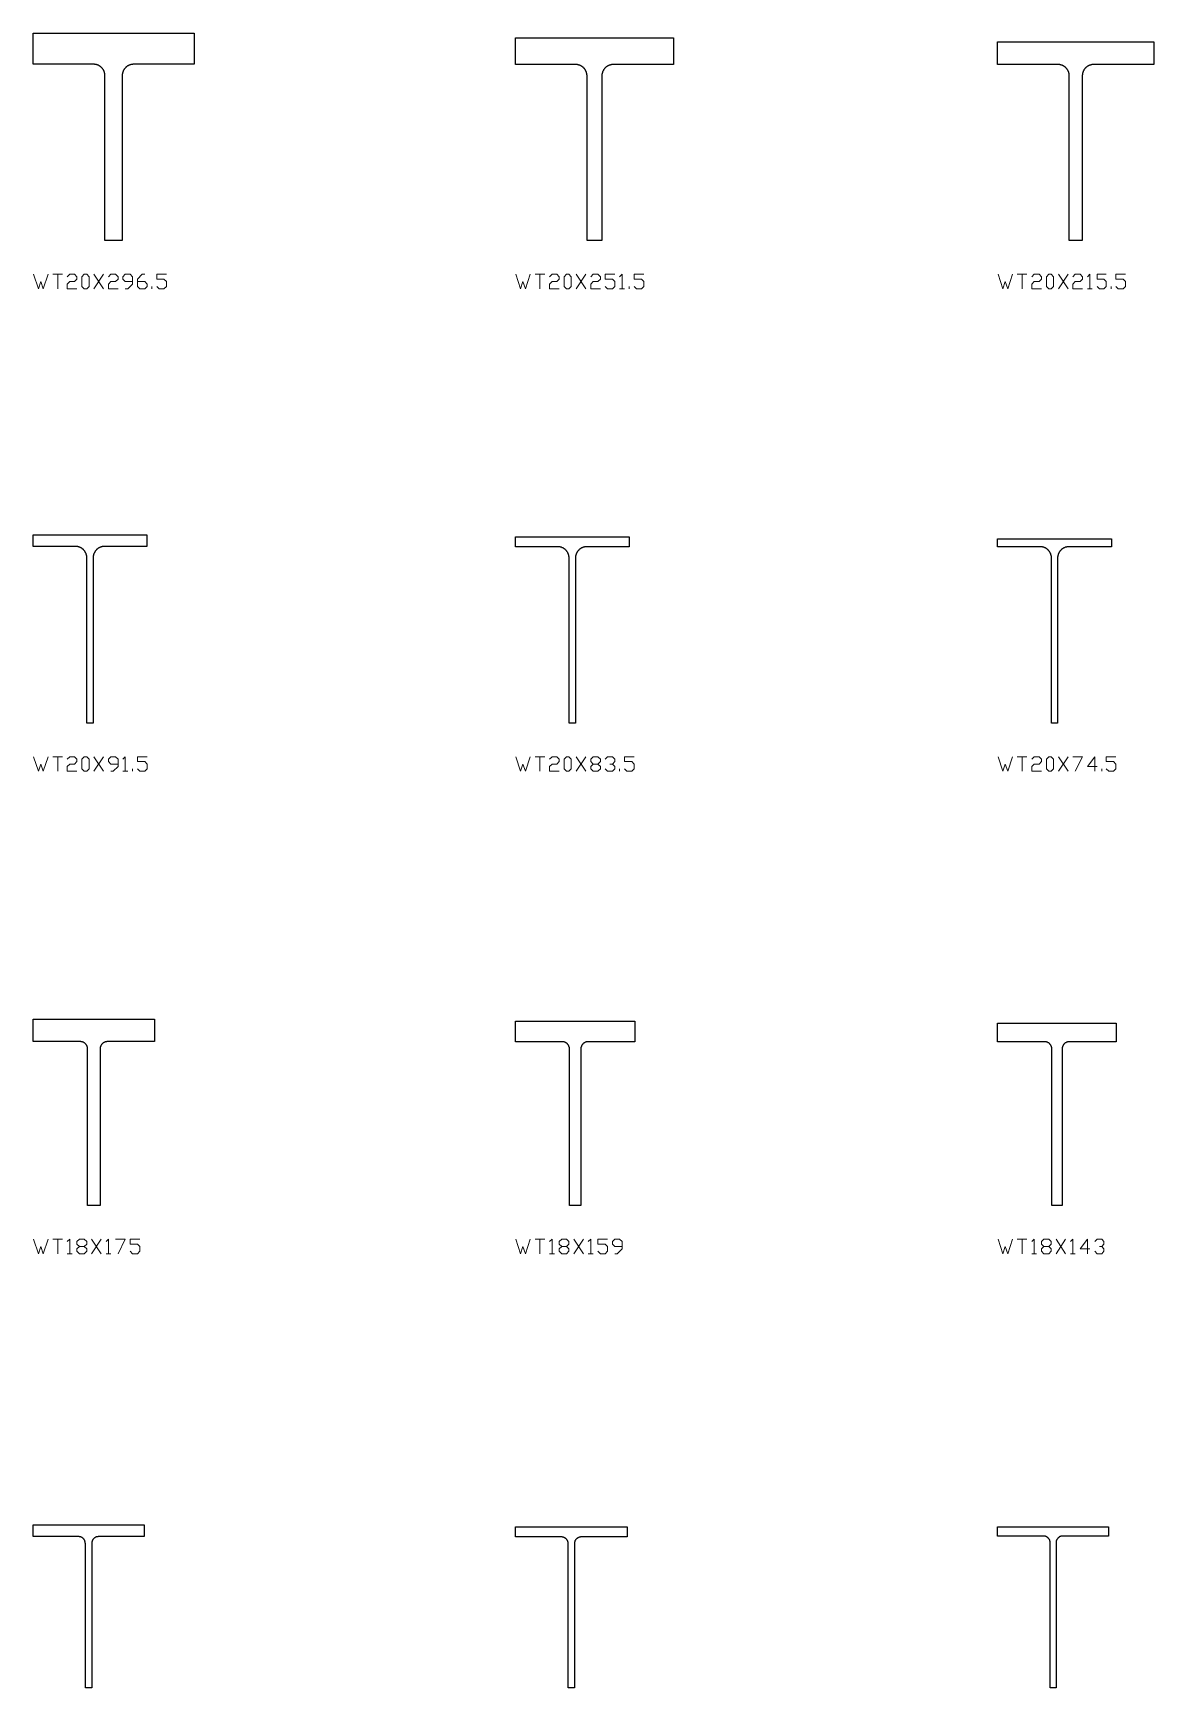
# Model space of a CAD drawing. Header units: inches. Extents: x 0 to 967, y -705 to 22.
# Drawn here: x 350 to 466.2, y -150 to 21.5 of the extents above; entities that cross this region are included whole.
import ezdxf

# ---------------------------------------------------------------- set-up
doc = ezdxf.new("R2010")
doc.units = ezdxf.units.IN
doc.header["$MEASUREMENT"] = 0
doc.layers.add('AISC_STEEL', color=7, linetype='Continuous')

msp = doc.modelspace()

# ---------------------------------------------------------------- linework, layer by layer
at = {"color": 3, "lineweight": 0}
for p, q in [((352.05, -3.5), (353.05, -3.5)), ((352.55, -3.5), (352.55, -5.01)), ((356.31, -5.01), (357.31, -3.5)), ((356.31, -3.5), (357.31, -5.01)), ((362.32, -5.01), (362.32, -4.76)), ((402.04, -3.5), (403.05, -3.5)), ((402.55, -3.5), (402.55, -5.01)), ((406.3, -5.01), (407.3, -3.5)), ((406.3, -3.5), (407.3, -5.01)), ((410.81, -5.01), (411.31, -5.01)), ((411.81, -5.01), (411.81, -4.76)), ((452.04, -3.5), (453.04, -3.5)), ((452.54, -3.5), (452.54, -5.01)), ((456.3, -5.01), (457.3, -3.5)), ((456.3, -3.5), (457.3, -5.01)), ((459.3, -5.01), (459.8, -5.01)), ((461.76, -5.01), (461.76, -4.76)), ((352.05, -53.5), (353.05, -53.5)), ((352.55, -53.5), (352.55, -55)), ((356.31, -55), (357.31, -53.5)), ((356.31, -53.5), (357.31, -55)), ((360.31, -55), (360.31, -54.75)), ((402.04, -53.5), (403.05, -53.5)), ((402.55, -53.5), (402.55, -55)), ((406.3, -55), (407.3, -53.5)), ((406.3, -53.5), (407.3, -55)), ((408.06, -54.25), (408.56, -54.25)), ((410.81, -55), (410.81, -54.75)), ((452.04, -53.5), (453.04, -53.5)), ((452.54, -53.5), (452.54, -55)), ((456.3, -55), (457.3, -53.5)), ((456.3, -53.5), (457.3, -55)), ((460.81, -55), (460.81, -54.75)), ((359.31, -55), (359.81, -55)), ((352.05, -103.49), (353.05, -103.49)), ((352.55, -103.49), (352.55, -105)), ((354.8, -104.25), (355.3, -104.25)), ((356.06, -105), (357.06, -103.49)), ((356.06, -103.49), (357.06, -105)), ((402.04, -103.49), (403.05, -103.49)), ((402.55, -103.49), (402.55, -105)), ((404.8, -104.25), (405.3, -104.25)), ((406.05, -105), (407.05, -103.49)), ((406.05, -103.49), (407.05, -105)), ((452.04, -103.49), (453.04, -103.49)), ((452.54, -103.49), (452.54, -105)), ((454.8, -104.25), (455.3, -104.25)), ((456.05, -105), (457.05, -103.49)), ((456.05, -103.49), (457.05, -105)), ((353.55, -105), (354.05, -105)), ((357.56, -105), (358.06, -105)), ((403.55, -105), (404.05, -105)), ((407.55, -105), (408.06, -105)), ((453.54, -105), (454.04, -105)), ((457.55, -105), (458.05, -105))]:
    msp.add_line(p, q, dxfattribs=at)
for points in [[(350.04, -3.5), (350.55, -5.01), (350.8, -4.25), (351.05, -5.01), (351.55, -3.5)], [(353.55, -3.75), (353.8, -3.5), (354.3, -3.5), (354.55, -3.75), (354.55, -4), (354.3, -4.25), (353.8, -4.25), (353.55, -4.51), (353.55, -5.01), (354.55, -5.01)], [(357.81, -3.75), (358.06, -3.5), (358.56, -3.5), (358.81, -3.75), (358.81, -4), (358.56, -4.25), (358.06, -4.25), (357.81, -4.51), (357.81, -5.01), (358.81, -5.01)], [(359.56, -5.01), (359.81, -5.01), (360.31, -4.51), (360.31, -3.75), (360.06, -3.5), (359.56, -3.5), (359.31, -3.75), (359.31, -4), (359.56, -4.25), (360.31, -4.25)], [(360.82, -4.25), (361.57, -4.25), (361.82, -4.51), (361.82, -4.76), (361.57, -5.01), (361.07, -5.01), (360.82, -4.76), (360.82, -4), (361.32, -3.5), (361.57, -3.5)], [(362.82, -4.76), (363.07, -5.01), (363.57, -5.01), (363.82, -4.76), (363.82, -4.25), (363.57, -4), (362.82, -4), (362.82, -3.5), (363.82, -3.5)], [(400.04, -3.5), (400.54, -5.01), (400.79, -4.25), (401.04, -5.01), (401.54, -3.5)], [(403.55, -3.75), (403.8, -3.5), (404.3, -3.5), (404.55, -3.75), (404.55, -4), (404.3, -4.25), (403.8, -4.25), (403.55, -4.51), (403.55, -5.01), (404.55, -5.01)], [(407.81, -3.75), (408.06, -3.5), (408.56, -3.5), (408.81, -3.75), (408.81, -4), (408.56, -4.25), (408.06, -4.25), (407.81, -4.51), (407.81, -5.01), (408.81, -5.01)], [(409.31, -4.76), (409.56, -5.01), (410.06, -5.01), (410.31, -4.76), (410.31, -4.25), (410.06, -4), (409.31, -4), (409.31, -3.5), (410.31, -3.5)], [(410.81, -3.75), (411.06, -3.5), (411.06, -5.01)], [(412.31, -4.76), (412.56, -5.01), (413.07, -5.01), (413.32, -4.76), (413.32, -4.25), (413.07, -4), (412.31, -4), (412.31, -3.5), (413.32, -3.5)], [(450.04, -3.5), (450.54, -5.01), (450.79, -4.25), (451.04, -5.01), (451.54, -3.5)], [(453.54, -3.75), (453.79, -3.5), (454.29, -3.5), (454.54, -3.75), (454.54, -4), (454.29, -4.25), (453.79, -4.25), (453.54, -4.51), (453.54, -5.01), (454.54, -5.01)], [(457.8, -3.75), (458.05, -3.5), (458.55, -3.5), (458.8, -3.75), (458.8, -4), (458.55, -4.25), (458.05, -4.25), (457.8, -4.51), (457.8, -5.01), (458.8, -5.01)], [(459.3, -3.75), (459.55, -3.5), (459.55, -5.01)], [(460.31, -4.76), (460.56, -5.01), (461.01, -5.01), (461.26, -4.76), (461.26, -4.25), (461.01, -4), (460.31, -4), (460.31, -3.5), (461.26, -3.5)], [(462.26, -4.76), (462.51, -5.01), (463.01, -5.01), (463.26, -4.76), (463.26, -4.25), (463.01, -4), (462.26, -4), (462.26, -3.5), (463.26, -3.5)], [(350.04, -53.5), (350.55, -55), (350.8, -54.25), (351.05, -55), (351.55, -53.5)], [(353.55, -53.75), (353.8, -53.5), (354.3, -53.5), (354.55, -53.75), (354.55, -54), (354.3, -54.25), (353.8, -54.25), (353.55, -54.5), (353.55, -55), (354.55, -55)], [(358.06, -55), (358.31, -55), (358.81, -54.5), (358.81, -53.75), (358.56, -53.5), (358.06, -53.5), (357.81, -53.75), (357.81, -54), (358.06, -54.25), (358.81, -54.25)], [(359.31, -53.75), (359.56, -53.5), (359.56, -55)], [(360.82, -54.75), (361.07, -55), (361.57, -55), (361.82, -54.75), (361.82, -54.25), (361.57, -54), (360.82, -54), (360.82, -53.5), (361.82, -53.5)], [(400.04, -53.5), (400.54, -55), (400.79, -54.25), (401.04, -55), (401.54, -53.5)], [(403.55, -53.75), (403.8, -53.5), (404.3, -53.5), (404.55, -53.75), (404.55, -54), (404.3, -54.25), (403.8, -54.25), (403.55, -54.5), (403.55, -55), (404.55, -55)], [(409.31, -53.75), (409.56, -53.5), (410.06, -53.5), (410.31, -53.75), (410.31, -54), (410.06, -54.25)], [(409.81, -54.25), (410.06, -54.25), (410.31, -54.5), (410.31, -54.75), (410.06, -55), (409.56, -55), (409.31, -54.75)], [(411.31, -54.75), (411.56, -55), (412.06, -55), (412.31, -54.75), (412.31, -54.25), (412.06, -54), (411.31, -54), (411.31, -53.5), (412.31, -53.5)], [(450.04, -53.5), (450.54, -55), (450.79, -54.25), (451.04, -55), (451.54, -53.5)], [(453.54, -53.75), (453.79, -53.5), (454.29, -53.5), (454.54, -53.75), (454.54, -54), (454.29, -54.25), (453.79, -54.25), (453.54, -54.5), (453.54, -55), (454.54, -55)], [(457.8, -53.5), (458.8, -53.5), (458.05, -55)], [(460.31, -54.5), (459.3, -54.5), (460.06, -53.5), (460.06, -55)], [(461.26, -54.75), (461.51, -55), (462.01, -55), (462.26, -54.75), (462.26, -54.25), (462.01, -54), (461.26, -54), (461.26, -53.5), (462.26, -53.5)], [(350.04, -103.49), (350.55, -105), (350.8, -104.25), (351.05, -105), (351.55, -103.49)], [(353.55, -103.75), (353.8, -103.49), (353.8, -105)], [(357.56, -103.75), (357.81, -103.49), (357.81, -105)], [(358.56, -103.49), (359.56, -103.49), (358.81, -105)], [(360.06, -104.75), (360.31, -105), (360.82, -105), (361.07, -104.75), (361.07, -104.25), (360.82, -104), (360.06, -104), (360.06, -103.49), (361.07, -103.49)], [(400.04, -103.49), (400.54, -105), (400.79, -104.25), (401.04, -105), (401.54, -103.49)], [(403.55, -103.75), (403.8, -103.49), (403.8, -105)], [(407.55, -103.75), (407.81, -103.49), (407.81, -105)], [(408.56, -104.75), (408.81, -105), (409.31, -105), (409.56, -104.75), (409.56, -104.25), (409.31, -104), (408.56, -104), (408.56, -103.49), (409.56, -103.49)], [(410.31, -105), (410.56, -105), (411.06, -104.5), (411.06, -103.75), (410.81, -103.49), (410.31, -103.49), (410.06, -103.75), (410.06, -104), (410.31, -104.25), (411.06, -104.25)], [(450.04, -103.49), (450.54, -105), (450.79, -104.25), (451.04, -105), (451.54, -103.49)], [(453.54, -103.75), (453.79, -103.49), (453.79, -105)], [(457.55, -103.75), (457.8, -103.49), (457.8, -105)], [(459.55, -104.5), (458.55, -104.5), (459.3, -103.49), (459.3, -105)], [(460.06, -103.75), (460.31, -103.49), (460.81, -103.49), (461.01, -103.75), (461.01, -104), (460.81, -104.25)], [(460.56, -104.25), (460.81, -104.25), (461.01, -104.5), (461.01, -104.75), (460.81, -105), (460.31, -105), (460.06, -104.75)]]:
    msp.add_lwpolyline(points, dxfattribs=at)
for points in [[(355.3, -5.01), (355.3, -5.01), (355.56, -5.01), (355.81, -4.76), (355.81, -3.75), (355.56, -3.5), (355.3, -3.5), (355.05, -3.75), (355.05, -4.76)], [(405.3, -5.01), (405.3, -5.01), (405.55, -5.01), (405.8, -4.76), (405.8, -3.75), (405.55, -3.5), (405.3, -3.5), (405.05, -3.75), (405.05, -4.76)], [(455.3, -5.01), (455.3, -5.01), (455.55, -5.01), (455.8, -4.76), (455.8, -3.75), (455.55, -3.5), (455.3, -3.5), (455.05, -3.75), (455.05, -4.76)], [(355.3, -55), (355.3, -55), (355.56, -55), (355.81, -54.75), (355.81, -53.75), (355.56, -53.5), (355.3, -53.5), (355.05, -53.75), (355.05, -54.75)], [(405.3, -55), (405.3, -55), (405.55, -55), (405.8, -54.75), (405.8, -53.75), (405.55, -53.5), (405.3, -53.5), (405.05, -53.75), (405.05, -54.75)], [(408.56, -54.25), (408.81, -54.5), (408.81, -54.75), (408.56, -55), (408.06, -55), (407.81, -54.75), (407.81, -54.5), (408.06, -54.25), (407.81, -54), (407.81, -53.75), (408.06, -53.5), (408.56, -53.5), (408.81, -53.75), (408.81, -54)], [(455.3, -55), (455.3, -55), (455.55, -55), (455.8, -54.75), (455.8, -53.75), (455.55, -53.5), (455.3, -53.5), (455.05, -53.75), (455.05, -54.75)], [(355.3, -104.25), (355.56, -104.5), (355.56, -104.75), (355.3, -105), (354.8, -105), (354.55, -104.75), (354.55, -104.5), (354.8, -104.25), (354.55, -104), (354.55, -103.75), (354.8, -103.49), (355.3, -103.49), (355.56, -103.75), (355.56, -104)], [(405.3, -104.25), (405.55, -104.5), (405.55, -104.75), (405.3, -105), (404.8, -105), (404.55, -104.75), (404.55, -104.5), (404.8, -104.25), (404.55, -104), (404.55, -103.75), (404.8, -103.49), (405.3, -103.49), (405.55, -103.75), (405.55, -104)], [(455.3, -104.25), (455.55, -104.5), (455.55, -104.75), (455.3, -105), (454.8, -105), (454.54, -104.75), (454.54, -104.5), (454.8, -104.25), (454.54, -104), (454.54, -103.75), (454.8, -103.49), (455.3, -103.49), (455.55, -103.75), (455.55, -104)]]:
    msp.add_lwpolyline(points, close=True, dxfattribs=at)
at = {"layer": 'AISC_STEEL'}
for points in [[(366.7, 21.5), (366.7, 18.27), (360.43, 18.27), (360.4, 18.27), (360.37, 18.27), (360.34, 18.27), (360.31, 18.26), (360.28, 18.26), (360.25, 18.26), (360.22, 18.25), (360.19, 18.25), (360.16, 18.24), (360.13, 18.23), (360.1, 18.22), (360.07, 18.22), (360.04, 18.21), (360.02, 18.2), (359.99, 18.19), (359.96, 18.17), (359.93, 18.16), (359.91, 18.15), (359.88, 18.14), (359.85, 18.12), (359.83, 18.11), (359.8, 18.09), (359.78, 18.08), (359.75, 18.06), (359.73, 18.04), (359.7, 18.02), (359.68, 18), (359.66, 17.99), (359.63, 17.97), (359.61, 17.95), (359.59, 17.92), (359.57, 17.9), (359.55, 17.88), (359.53, 17.86), (359.51, 17.84), (359.49, 17.81), (359.47, 17.79), (359.46, 17.76), (359.44, 17.74), (359.42, 17.71), (359.41, 17.69), (359.39, 17.66), (359.38, 17.64), (359.37, 17.61), (359.35, 17.58), (359.34, 17.56), (359.33, 17.53), (359.32, 17.5), (359.31, 17.47), (359.3, 17.44), (359.29, 17.41), (359.28, 17.39), (359.28, 17.36), (359.27, 17.33), (359.26, 17.3), (359.26, 17.27), (359.25, 17.24), (359.25, 17.21), (359.25, 17.18), (359.25, 17.15), (359.25, 17.12), (359.25, 17.09), (359.25, 0), (358.35, 0), (357.45, 0), (357.45, 17.09), (357.45, 17.12), (357.45, 17.15), (357.45, 17.18), (357.45, 17.21), (357.45, 17.24), (357.44, 17.27), (357.44, 17.3), (357.43, 17.33), (357.42, 17.36), (357.42, 17.39), (357.41, 17.41), (357.4, 17.44), (357.39, 17.47), (357.38, 17.5), (357.37, 17.53), (357.36, 17.56), (357.35, 17.58), (357.33, 17.61), (357.32, 17.64), (357.31, 17.66), (357.29, 17.69), (357.28, 17.71), (357.26, 17.74), (357.24, 17.76), (357.23, 17.79), (357.21, 17.81), (357.19, 17.84), (357.17, 17.86), (357.15, 17.88), (357.13, 17.9), (357.11, 17.92), (357.09, 17.95), (357.07, 17.97), (357.04, 17.99), (357.02, 18), (357, 18.02), (356.97, 18.04), (356.95, 18.06), (356.92, 18.08), (356.9, 18.09), (356.87, 18.11), (356.85, 18.12), (356.82, 18.14), (356.79, 18.15), (356.77, 18.16), (356.74, 18.17), (356.71, 18.19), (356.68, 18.2), (356.66, 18.21), (356.63, 18.22), (356.6, 18.22), (356.57, 18.23), (356.54, 18.24), (356.51, 18.25), (356.48, 18.25), (356.45, 18.26), (356.42, 18.26), (356.39, 18.26), (356.36, 18.27), (356.33, 18.27), (356.3, 18.27), (356.27, 18.27), (350, 18.27), (350, 21.5), (358.35, 21.5)], [(416.4, 21), (416.4, 18.24), (410.15, 18.24), (410.12, 18.24), (410.09, 18.24), (410.06, 18.24), (410.03, 18.23), (410, 18.23), (409.97, 18.23), (409.94, 18.22), (409.91, 18.22), (409.88, 18.21), (409.85, 18.2), (409.83, 18.19), (409.8, 18.19), (409.77, 18.18), (409.74, 18.17), (409.71, 18.16), (409.68, 18.14), (409.66, 18.13), (409.63, 18.12), (409.6, 18.11), (409.58, 18.09), (409.55, 18.08), (409.53, 18.06), (409.5, 18.05), (409.48, 18.03), (409.45, 18.01), (409.43, 17.99), (409.4, 17.97), (409.38, 17.96), (409.36, 17.94), (409.34, 17.92), (409.32, 17.89), (409.29, 17.87), (409.27, 17.85), (409.25, 17.83), (409.24, 17.81), (409.22, 17.78), (409.2, 17.76), (409.18, 17.73), (409.16, 17.71), (409.15, 17.68), (409.13, 17.66), (409.12, 17.63), (409.1, 17.61), (409.09, 17.58), (409.08, 17.55), (409.07, 17.53), (409.05, 17.5), (409.04, 17.47), (409.03, 17.44), (409.02, 17.41), (409.02, 17.38), (409.01, 17.36), (409, 17.33), (408.99, 17.3), (408.99, 17.27), (408.98, 17.24), (408.98, 17.21), (408.98, 17.18), (408.97, 17.15), (408.97, 17.12), (408.97, 17.09), (408.97, 17.06), (408.97, 0), (408.2, 0), (407.43, 0), (407.43, 17.06), (407.43, 17.09), (407.43, 17.12), (407.43, 17.15), (407.42, 17.18), (407.42, 17.21), (407.42, 17.24), (407.41, 17.27), (407.41, 17.3), (407.4, 17.33), (407.39, 17.36), (407.38, 17.38), (407.38, 17.41), (407.37, 17.44), (407.36, 17.47), (407.35, 17.5), (407.33, 17.53), (407.32, 17.55), (407.31, 17.58), (407.3, 17.61), (407.28, 17.63), (407.27, 17.66), (407.25, 17.68), (407.24, 17.71), (407.22, 17.73), (407.2, 17.76), (407.18, 17.78), (407.16, 17.81), (407.15, 17.83), (407.13, 17.85), (407.11, 17.87), (407.08, 17.89), (407.06, 17.92), (407.04, 17.94), (407.02, 17.96), (407, 17.97), (406.97, 17.99), (406.95, 18.01), (406.92, 18.03), (406.9, 18.05), (406.87, 18.06), (406.85, 18.08), (406.82, 18.09), (406.8, 18.11), (406.77, 18.12), (406.74, 18.13), (406.72, 18.14), (406.69, 18.16), (406.66, 18.17), (406.63, 18.18), (406.6, 18.19), (406.57, 18.19), (406.55, 18.2), (406.52, 18.21), (406.49, 18.22), (406.46, 18.22), (406.43, 18.23), (406.4, 18.23), (406.37, 18.23), (406.34, 18.24), (406.31, 18.24), (406.28, 18.24), (406.25, 18.24), (400, 18.24), (400, 21), (408.2, 21)], [(466.2, 20.6), (466.2, 18.24), (459.95, 18.24), (459.92, 18.24), (459.89, 18.24), (459.86, 18.24), (459.83, 18.23), (459.8, 18.23), (459.77, 18.23), (459.74, 18.22), (459.71, 18.22), (459.68, 18.21), (459.65, 18.2), (459.63, 18.19), (459.6, 18.19), (459.57, 18.18), (459.54, 18.17), (459.51, 18.16), (459.48, 18.14), (459.46, 18.13), (459.43, 18.12), (459.4, 18.11), (459.38, 18.09), (459.35, 18.08), (459.33, 18.06), (459.3, 18.05), (459.28, 18.03), (459.25, 18.01), (459.23, 17.99), (459.2, 17.97), (459.18, 17.96), (459.16, 17.94), (459.14, 17.92), (459.12, 17.89), (459.09, 17.87), (459.07, 17.85), (459.05, 17.83), (459.04, 17.81), (459.02, 17.78), (459, 17.76), (458.98, 17.73), (458.96, 17.71), (458.95, 17.68), (458.93, 17.66), (458.92, 17.63), (458.9, 17.61), (458.89, 17.58), (458.88, 17.55), (458.87, 17.53), (458.85, 17.5), (458.84, 17.47), (458.83, 17.44), (458.82, 17.41), (458.82, 17.38), (458.81, 17.36), (458.8, 17.33), (458.79, 17.3), (458.79, 17.27), (458.78, 17.24), (458.78, 17.21), (458.78, 17.18), (458.77, 17.15), (458.77, 17.12), (458.77, 17.09), (458.77, 17.06), (458.77, 0), (458.1, 0), (457.43, 0), (457.43, 17.06), (457.43, 17.09), (457.43, 17.12), (457.43, 17.15), (457.42, 17.18), (457.42, 17.21), (457.42, 17.24), (457.41, 17.27), (457.41, 17.3), (457.4, 17.33), (457.39, 17.36), (457.38, 17.38), (457.38, 17.41), (457.37, 17.44), (457.36, 17.47), (457.35, 17.5), (457.33, 17.53), (457.32, 17.55), (457.31, 17.58), (457.3, 17.61), (457.28, 17.63), (457.27, 17.66), (457.25, 17.68), (457.24, 17.71), (457.22, 17.73), (457.2, 17.76), (457.18, 17.78), (457.16, 17.81), (457.15, 17.83), (457.13, 17.85), (457.11, 17.87), (457.08, 17.89), (457.06, 17.92), (457.04, 17.94), (457.02, 17.96), (457, 17.97), (456.97, 17.99), (456.95, 18.01), (456.92, 18.03), (456.9, 18.05), (456.87, 18.06), (456.85, 18.08), (456.82, 18.09), (456.8, 18.11), (456.77, 18.12), (456.74, 18.13), (456.72, 18.14), (456.69, 18.16), (456.66, 18.17), (456.63, 18.18), (456.6, 18.19), (456.57, 18.19), (456.55, 18.2), (456.52, 18.21), (456.49, 18.22), (456.46, 18.22), (456.43, 18.23), (456.4, 18.23), (456.37, 18.23), (456.34, 18.24), (456.31, 18.24), (456.28, 18.24), (456.25, 18.24), (450, 18.24), (450, 20.6), (458.1, 20.6)], [(361.8, -30.5), (361.8, -31.7), (357.4, -31.7), (357.38, -31.7), (357.35, -31.7), (357.32, -31.7), (357.29, -31.71), (357.26, -31.71), (357.23, -31.71), (357.2, -31.72), (357.17, -31.72), (357.14, -31.73), (357.11, -31.74), (357.08, -31.75), (357.05, -31.75), (357.02, -31.76), (357, -31.77), (356.97, -31.78), (356.94, -31.8), (356.91, -31.81), (356.89, -31.82), (356.86, -31.83), (356.83, -31.85), (356.81, -31.86), (356.78, -31.88), (356.76, -31.89), (356.73, -31.91), (356.71, -31.93), (356.68, -31.95), (356.66, -31.97), (356.64, -31.98), (356.61, -32), (356.59, -32.02), (356.57, -32.05), (356.55, -32.07), (356.53, -32.09), (356.51, -32.11), (356.49, -32.13), (356.47, -32.16), (356.45, -32.18), (356.44, -32.21), (356.42, -32.23), (356.4, -32.26), (356.39, -32.28), (356.37, -32.31), (356.36, -32.33), (356.35, -32.36), (356.33, -32.39), (356.32, -32.41), (356.31, -32.44), (356.3, -32.47), (356.29, -32.5), (356.28, -32.53), (356.27, -32.56), (356.26, -32.58), (356.26, -32.61), (356.25, -32.64), (356.24, -32.67), (356.24, -32.7), (356.23, -32.73), (356.23, -32.76), (356.23, -32.79), (356.23, -32.82), (356.23, -32.85), (356.23, -32.88), (356.23, -50), (355.9, -50), (355.57, -50), (355.57, -32.88), (355.57, -32.85), (355.57, -32.82), (355.57, -32.79), (355.57, -32.76), (355.57, -32.73), (355.56, -32.7), (355.56, -32.67), (355.55, -32.64), (355.54, -32.61), (355.54, -32.58), (355.53, -32.56), (355.52, -32.53), (355.51, -32.5), (355.5, -32.47), (355.49, -32.44), (355.48, -32.41), (355.47, -32.39), (355.45, -32.36), (355.44, -32.33), (355.43, -32.31), (355.41, -32.28), (355.4, -32.26), (355.38, -32.23), (355.36, -32.21), (355.35, -32.18), (355.33, -32.16), (355.31, -32.13), (355.29, -32.11), (355.27, -32.09), (355.25, -32.07), (355.23, -32.05), (355.21, -32.02), (355.19, -32), (355.16, -31.98), (355.14, -31.97), (355.12, -31.95), (355.09, -31.93), (355.07, -31.91), (355.04, -31.89), (355.02, -31.88), (354.99, -31.86), (354.97, -31.85), (354.94, -31.83), (354.91, -31.82), (354.89, -31.81), (354.86, -31.8), (354.83, -31.78), (354.8, -31.77), (354.78, -31.76), (354.75, -31.75), (354.72, -31.75), (354.69, -31.74), (354.66, -31.73), (354.63, -31.72), (354.6, -31.72), (354.57, -31.71), (354.54, -31.71), (354.51, -31.71), (354.48, -31.7), (354.45, -31.7), (354.42, -31.7), (354.39, -31.7), (350, -31.7), (350, -30.5), (355.9, -30.5)], [(411.8, -30.7), (411.8, -31.73), (407.4, -31.73), (407.38, -31.73), (407.35, -31.73), (407.32, -31.73), (407.29, -31.74), (407.26, -31.74), (407.23, -31.74), (407.2, -31.75), (407.17, -31.75), (407.14, -31.76), (407.11, -31.77), (407.08, -31.78), (407.05, -31.78), (407.02, -31.79), (407, -31.8), (406.97, -31.81), (406.94, -31.83), (406.91, -31.84), (406.89, -31.85), (406.86, -31.86), (406.83, -31.88), (406.81, -31.89), (406.78, -31.91), (406.76, -31.92), (406.73, -31.94), (406.71, -31.96), (406.68, -31.98), (406.66, -32), (406.64, -32.01), (406.61, -32.03), (406.59, -32.05), (406.57, -32.08), (406.55, -32.1), (406.53, -32.12), (406.51, -32.14), (406.49, -32.16), (406.47, -32.19), (406.45, -32.21), (406.44, -32.24), (406.42, -32.26), (406.4, -32.29), (406.39, -32.31), (406.37, -32.34), (406.36, -32.36), (406.35, -32.39), (406.33, -32.42), (406.32, -32.44), (406.31, -32.47), (406.3, -32.5), (406.29, -32.53), (406.28, -32.56), (406.27, -32.59), (406.26, -32.61), (406.26, -32.64), (406.25, -32.67), (406.24, -32.7), (406.24, -32.73), (406.23, -32.76), (406.23, -32.79), (406.23, -32.82), (406.23, -32.85), (406.23, -32.88), (406.23, -32.91), (406.23, -50), (405.9, -50), (405.57, -50), (405.57, -32.91), (405.57, -32.88), (405.57, -32.85), (405.57, -32.82), (405.57, -32.79), (405.57, -32.76), (405.56, -32.73), (405.56, -32.7), (405.55, -32.67), (405.54, -32.64), (405.54, -32.61), (405.53, -32.59), (405.52, -32.56), (405.51, -32.53), (405.5, -32.5), (405.49, -32.47), (405.48, -32.44), (405.47, -32.42), (405.45, -32.39), (405.44, -32.36), (405.43, -32.34), (405.41, -32.31), (405.4, -32.29), (405.38, -32.26), (405.36, -32.24), (405.35, -32.21), (405.33, -32.19), (405.31, -32.16), (405.29, -32.14), (405.27, -32.12), (405.25, -32.1), (405.23, -32.08), (405.21, -32.05), (405.19, -32.03), (405.16, -32.01), (405.14, -32), (405.12, -31.98), (405.09, -31.96), (405.07, -31.94), (405.04, -31.92), (405.02, -31.91), (404.99, -31.89), (404.97, -31.88), (404.94, -31.86), (404.91, -31.85), (404.89, -31.84), (404.86, -31.83), (404.83, -31.81), (404.8, -31.8), (404.78, -31.79), (404.75, -31.78), (404.72, -31.78), (404.69, -31.77), (404.66, -31.76), (404.63, -31.75), (404.6, -31.75), (404.57, -31.74), (404.54, -31.74), (404.51, -31.74), (404.48, -31.73), (404.45, -31.73), (404.42, -31.73), (404.39, -31.73), (400, -31.73), (400, -30.7), (405.9, -30.7)], [(461.8, -30.9), (461.8, -31.73), (457.39, -31.73), (457.37, -31.73), (457.34, -31.73), (457.31, -31.73), (457.28, -31.74), (457.25, -31.74), (457.22, -31.74), (457.19, -31.75), (457.16, -31.75), (457.13, -31.76), (457.1, -31.77), (457.07, -31.78), (457.04, -31.78), (457.01, -31.79), (456.99, -31.8), (456.96, -31.81), (456.93, -31.83), (456.9, -31.84), (456.88, -31.85), (456.85, -31.86), (456.82, -31.88), (456.8, -31.89), (456.77, -31.91), (456.75, -31.92), (456.72, -31.94), (456.7, -31.96), (456.67, -31.98), (456.65, -32), (456.63, -32.01), (456.6, -32.03), (456.58, -32.05), (456.56, -32.08), (456.54, -32.1), (456.52, -32.12), (456.5, -32.14), (456.48, -32.16), (456.46, -32.19), (456.44, -32.21), (456.43, -32.24), (456.41, -32.26), (456.39, -32.29), (456.38, -32.31), (456.36, -32.34), (456.35, -32.36), (456.34, -32.39), (456.32, -32.42), (456.31, -32.44), (456.3, -32.47), (456.29, -32.5), (456.28, -32.53), (456.27, -32.56), (456.26, -32.59), (456.25, -32.61), (456.25, -32.64), (456.24, -32.67), (456.23, -32.7), (456.23, -32.73), (456.22, -32.76), (456.22, -32.79), (456.22, -32.82), (456.22, -32.85), (456.22, -32.88), (456.21, -32.91), (456.21, -50), (455.9, -50), (455.58, -50), (455.58, -32.91), (455.58, -32.88), (455.58, -32.85), (455.58, -32.82), (455.58, -32.79), (455.58, -32.76), (455.57, -32.73), (455.57, -32.7), (455.56, -32.67), (455.55, -32.64), (455.55, -32.61), (455.54, -32.59), (455.53, -32.56), (455.52, -32.53), (455.51, -32.5), (455.5, -32.47), (455.49, -32.44), (455.48, -32.42), (455.46, -32.39), (455.45, -32.36), (455.44, -32.34), (455.42, -32.31), (455.41, -32.29), (455.39, -32.26), (455.37, -32.24), (455.36, -32.21), (455.34, -32.19), (455.32, -32.16), (455.3, -32.14), (455.28, -32.12), (455.26, -32.1), (455.24, -32.08), (455.22, -32.05), (455.2, -32.03), (455.17, -32.01), (455.15, -32), (455.13, -31.98), (455.1, -31.96), (455.08, -31.94), (455.05, -31.92), (455.03, -31.91), (455, -31.89), (454.98, -31.88), (454.95, -31.86), (454.92, -31.85), (454.9, -31.84), (454.87, -31.83), (454.84, -31.81), (454.81, -31.8), (454.79, -31.79), (454.76, -31.78), (454.73, -31.78), (454.7, -31.77), (454.67, -31.76), (454.64, -31.75), (454.61, -31.75), (454.58, -31.74), (454.55, -31.74), (454.52, -31.74), (454.49, -31.73), (454.46, -31.73), (454.43, -31.73), (454.4, -31.73), (450, -31.73), (450, -30.9), (455.9, -30.9)], [(362.6, -80.7), (362.6, -83.02), (357.7, -83.02), (357.67, -83.02), (357.64, -83.02), (357.61, -83.03), (357.58, -83.03), (357.55, -83.03), (357.52, -83.04), (357.5, -83.05), (357.47, -83.06), (357.44, -83.07), (357.41, -83.08), (357.39, -83.09), (357.36, -83.1), (357.33, -83.12), (357.31, -83.13), (357.28, -83.15), (357.26, -83.16), (357.24, -83.18), (357.21, -83.2), (357.19, -83.22), (357.17, -83.24), (357.15, -83.26), (357.13, -83.28), (357.11, -83.31), (357.09, -83.33), (357.08, -83.35), (357.06, -83.38), (357.05, -83.4), (357.03, -83.43), (357.02, -83.46), (357.01, -83.48), (357, -83.51), (356.99, -83.54), (356.98, -83.57), (356.97, -83.59), (356.96, -83.62), (356.96, -83.65), (356.96, -83.68), (356.95, -83.71), (356.95, -83.74), (356.95, -83.77), (356.95, -100), (356.3, -100), (355.65, -100), (355.65, -83.77), (355.65, -83.74), (355.65, -83.71), (355.64, -83.68), (355.64, -83.65), (355.64, -83.62), (355.63, -83.59), (355.62, -83.57), (355.61, -83.54), (355.6, -83.51), (355.59, -83.48), (355.58, -83.46), (355.57, -83.43), (355.55, -83.4), (355.54, -83.38), (355.52, -83.35), (355.51, -83.33), (355.49, -83.31), (355.47, -83.28), (355.45, -83.26), (355.43, -83.24), (355.41, -83.22), (355.39, -83.2), (355.36, -83.18), (355.34, -83.16), (355.32, -83.15), (355.29, -83.13), (355.27, -83.12), (355.24, -83.1), (355.21, -83.09), (355.19, -83.08), (355.16, -83.07), (355.13, -83.06), (355.1, -83.05), (355.08, -83.04), (355.05, -83.03), (355.02, -83.03), (354.99, -83.03), (354.96, -83.02), (354.93, -83.02), (354.9, -83.02), (350, -83.02), (350, -80.7), (356.3, -80.7)], [(412.4, -80.9), (412.4, -83.03), (407.54, -83.03), (407.51, -83.03), (407.48, -83.03), (407.45, -83.04), (407.42, -83.04), (407.39, -83.04), (407.36, -83.05), (407.34, -83.06), (407.31, -83.07), (407.28, -83.08), (407.25, -83.09), (407.23, -83.1), (407.2, -83.11), (407.17, -83.13), (407.15, -83.14), (407.12, -83.16), (407.1, -83.17), (407.08, -83.19), (407.05, -83.21), (407.03, -83.23), (407.01, -83.25), (406.99, -83.27), (406.97, -83.29), (406.95, -83.32), (406.93, -83.34), (406.92, -83.36), (406.9, -83.39), (406.89, -83.41), (406.87, -83.44), (406.86, -83.47), (406.85, -83.49), (406.84, -83.52), (406.83, -83.55), (406.82, -83.58), (406.81, -83.6), (406.8, -83.63), (406.8, -83.66), (406.8, -83.69), (406.79, -83.72), (406.79, -83.75), (406.79, -83.78), (406.79, -100), (406.2, -100), (405.61, -100), (405.61, -83.78), (405.61, -83.75), (405.61, -83.72), (405.6, -83.69), (405.6, -83.66), (405.6, -83.63), (405.59, -83.6), (405.58, -83.58), (405.57, -83.55), (405.56, -83.52), (405.55, -83.49), (405.54, -83.47), (405.53, -83.44), (405.51, -83.41), (405.5, -83.39), (405.48, -83.36), (405.47, -83.34), (405.45, -83.32), (405.43, -83.29), (405.41, -83.27), (405.39, -83.25), (405.37, -83.23), (405.35, -83.21), (405.32, -83.19), (405.3, -83.17), (405.28, -83.16), (405.25, -83.14), (405.23, -83.13), (405.2, -83.11), (405.17, -83.1), (405.15, -83.09), (405.12, -83.08), (405.09, -83.07), (405.06, -83.06), (405.04, -83.05), (405.01, -83.04), (404.98, -83.04), (404.95, -83.04), (404.92, -83.03), (404.89, -83.03), (404.86, -83.03), (400, -83.03), (400, -80.9), (406.2, -80.9)], [(462.3, -81.1), (462.3, -83.03), (457.43, -83.03), (457.4, -83.03), (457.37, -83.03), (457.34, -83.04), (457.31, -83.04), (457.28, -83.04), (457.25, -83.05), (457.23, -83.06), (457.2, -83.07), (457.17, -83.08), (457.14, -83.09), (457.12, -83.1), (457.09, -83.11), (457.06, -83.13), (457.04, -83.14), (457.01, -83.16), (456.99, -83.17), (456.97, -83.19), (456.94, -83.21), (456.92, -83.23), (456.9, -83.25), (456.88, -83.27), (456.86, -83.29), (456.84, -83.32), (456.82, -83.34), (456.81, -83.36), (456.79, -83.39), (456.78, -83.41), (456.76, -83.44), (456.75, -83.47), (456.74, -83.49), (456.73, -83.52), (456.72, -83.55), (456.71, -83.58), (456.7, -83.6), (456.69, -83.63), (456.69, -83.66), (456.69, -83.69), (456.68, -83.72), (456.68, -83.75), (456.68, -83.78), (456.68, -100), (456.15, -100), (455.62, -100), (455.62, -83.78), (455.62, -83.75), (455.62, -83.72), (455.61, -83.69), (455.61, -83.66), (455.61, -83.63), (455.6, -83.6), (455.59, -83.58), (455.58, -83.55), (455.57, -83.52), (455.56, -83.49), (455.55, -83.47), (455.54, -83.44), (455.52, -83.41), (455.51, -83.39), (455.49, -83.36), (455.48, -83.34), (455.46, -83.32), (455.44, -83.29), (455.42, -83.27), (455.4, -83.25), (455.38, -83.23), (455.36, -83.21), (455.33, -83.19), (455.31, -83.17), (455.29, -83.16), (455.26, -83.14), (455.24, -83.13), (455.21, -83.11), (455.18, -83.1), (455.16, -83.09), (455.13, -83.08), (455.1, -83.07), (455.07, -83.06), (455.05, -83.05), (455.02, -83.04), (454.99, -83.04), (454.96, -83.04), (454.93, -83.03), (454.9, -83.03), (454.87, -83.03), (450, -83.03), (450, -81.1), (456.15, -81.1)], [(361.5, -133.1), (361.5, -134.32), (356.79, -134.32), (356.76, -134.32), (356.73, -134.32), (356.7, -134.33), (356.67, -134.33), (356.64, -134.34), (356.61, -134.34), (356.58, -134.35), (356.55, -134.36), (356.52, -134.37), (356.5, -134.38), (356.47, -134.39), (356.44, -134.41), (356.42, -134.42), (356.39, -134.44), (356.37, -134.46), (356.35, -134.48), (356.32, -134.49), (356.3, -134.51), (356.28, -134.54), (356.26, -134.56), (356.24, -134.58), (356.22, -134.6), (356.21, -134.63), (356.19, -134.65), (356.17, -134.68), (356.16, -134.7), (356.15, -134.73), (356.14, -134.76), (356.12, -134.79), (356.12, -134.82), (356.11, -134.84), (356.1, -134.87), (356.1, -134.9), (356.09, -134.93), (356.09, -134.96), (356.09, -134.99), (356.08, -135.02), (356.08, -150), (355.75, -150), (355.42, -150), (355.42, -135.02), (355.41, -134.99), (355.41, -134.96), (355.41, -134.93), (355.4, -134.9), (355.4, -134.87), (355.39, -134.84), (355.38, -134.82), (355.38, -134.79), (355.36, -134.76), (355.35, -134.73), (355.34, -134.7), (355.33, -134.68), (355.31, -134.65), (355.29, -134.63), (355.28, -134.6), (355.26, -134.58), (355.24, -134.56), (355.22, -134.54), (355.2, -134.51), (355.18, -134.49), (355.15, -134.48), (355.13, -134.46), (355.11, -134.44), (355.08, -134.42), (355.06, -134.41), (355.03, -134.39), (355, -134.38), (354.98, -134.37), (354.95, -134.36), (354.92, -134.35), (354.89, -134.34), (354.86, -134.34), (354.83, -134.33), (354.8, -134.33), (354.77, -134.32), (354.74, -134.32), (354.71, -134.32), (350, -134.32), (350, -133.1), (355.75, -133.1)], [(411.6, -133.3), (411.6, -134.36), (406.82, -134.36), (406.79, -134.36), (406.76, -134.36), (406.73, -134.37), (406.7, -134.37), (406.67, -134.38), (406.64, -134.38), (406.61, -134.39), (406.58, -134.4), (406.56, -134.41), (406.53, -134.42), (406.5, -134.43), (406.48, -134.45), (406.45, -134.46), (406.43, -134.48), (406.4, -134.5), (406.38, -134.52), (406.36, -134.53), (406.33, -134.55), (406.31, -134.58), (406.29, -134.6), (406.27, -134.62), (406.25, -134.64), (406.24, -134.67), (406.22, -134.69), (406.21, -134.72), (406.19, -134.74), (406.18, -134.77), (406.17, -134.8), (406.16, -134.83), (406.15, -134.86), (406.14, -134.88), (406.13, -134.91), (406.13, -134.94), (406.12, -134.97), (406.12, -135), (406.12, -135.03), (406.12, -135.06), (406.12, -150), (405.8, -150), (405.48, -150), (405.48, -135.06), (405.48, -135.03), (405.48, -135), (405.48, -134.97), (405.47, -134.94), (405.47, -134.91), (405.46, -134.88), (405.45, -134.86), (405.44, -134.83), (405.43, -134.8), (405.42, -134.77), (405.41, -134.74), (405.39, -134.72), (405.38, -134.69), (405.36, -134.67), (405.35, -134.64), (405.33, -134.62), (405.31, -134.6), (405.29, -134.58), (405.27, -134.55), (405.24, -134.53), (405.22, -134.52), (405.2, -134.5), (405.17, -134.48), (405.15, -134.46), (405.12, -134.45), (405.1, -134.43), (405.07, -134.42), (405.04, -134.41), (405.02, -134.4), (404.99, -134.39), (404.96, -134.38), (404.93, -134.38), (404.9, -134.37), (404.87, -134.37), (404.84, -134.36), (404.81, -134.36), (404.78, -134.36), (400, -134.36), (400, -133.3), (405.8, -133.3)], [(461.5, -133.3), (461.5, -134.26), (456.75, -134.26), (456.72, -134.26), (456.69, -134.26), (456.66, -134.27), (456.63, -134.27), (456.61, -134.28), (456.58, -134.28), (456.55, -134.29), (456.52, -134.3), (456.49, -134.31), (456.46, -134.32), (456.44, -134.33), (456.41, -134.35), (456.39, -134.36), (456.36, -134.38), (456.34, -134.4), (456.31, -134.42), (456.29, -134.43), (456.27, -134.45), (456.25, -134.48), (456.23, -134.5), (456.21, -134.52), (456.19, -134.54), (456.17, -134.57), (456.16, -134.59), (456.14, -134.62), (456.13, -134.64), (456.11, -134.67), (456.1, -134.7), (456.09, -134.73), (456.08, -134.76), (456.08, -134.78), (456.07, -134.81), (456.06, -134.84), (456.06, -134.87), (456.06, -134.9), (456.05, -134.93), (456.05, -134.96), (456.05, -150), (455.75, -150), (455.45, -150), (455.45, -134.96), (455.45, -134.93), (455.44, -134.9), (455.44, -134.87), (455.44, -134.84), (455.43, -134.81), (455.42, -134.78), (455.42, -134.76), (455.41, -134.73), (455.4, -134.7), (455.39, -134.67), (455.37, -134.64), (455.36, -134.62), (455.34, -134.59), (455.33, -134.57), (455.31, -134.54), (455.29, -134.52), (455.27, -134.5), (455.25, -134.48), (455.23, -134.45), (455.21, -134.43), (455.19, -134.42), (455.16, -134.4), (455.14, -134.38), (455.11, -134.36), (455.09, -134.35), (455.06, -134.33), (455.04, -134.32), (455.01, -134.31), (454.98, -134.3), (454.95, -134.29), (454.92, -134.28), (454.89, -134.28), (454.87, -134.27), (454.84, -134.27), (454.81, -134.26), (454.78, -134.26), (454.75, -134.26), (450, -134.26), (450, -133.3), (455.75, -133.3)]]:
    msp.add_lwpolyline(points, close=True, dxfattribs=at)

doc.saveas('drawing.dxf')
